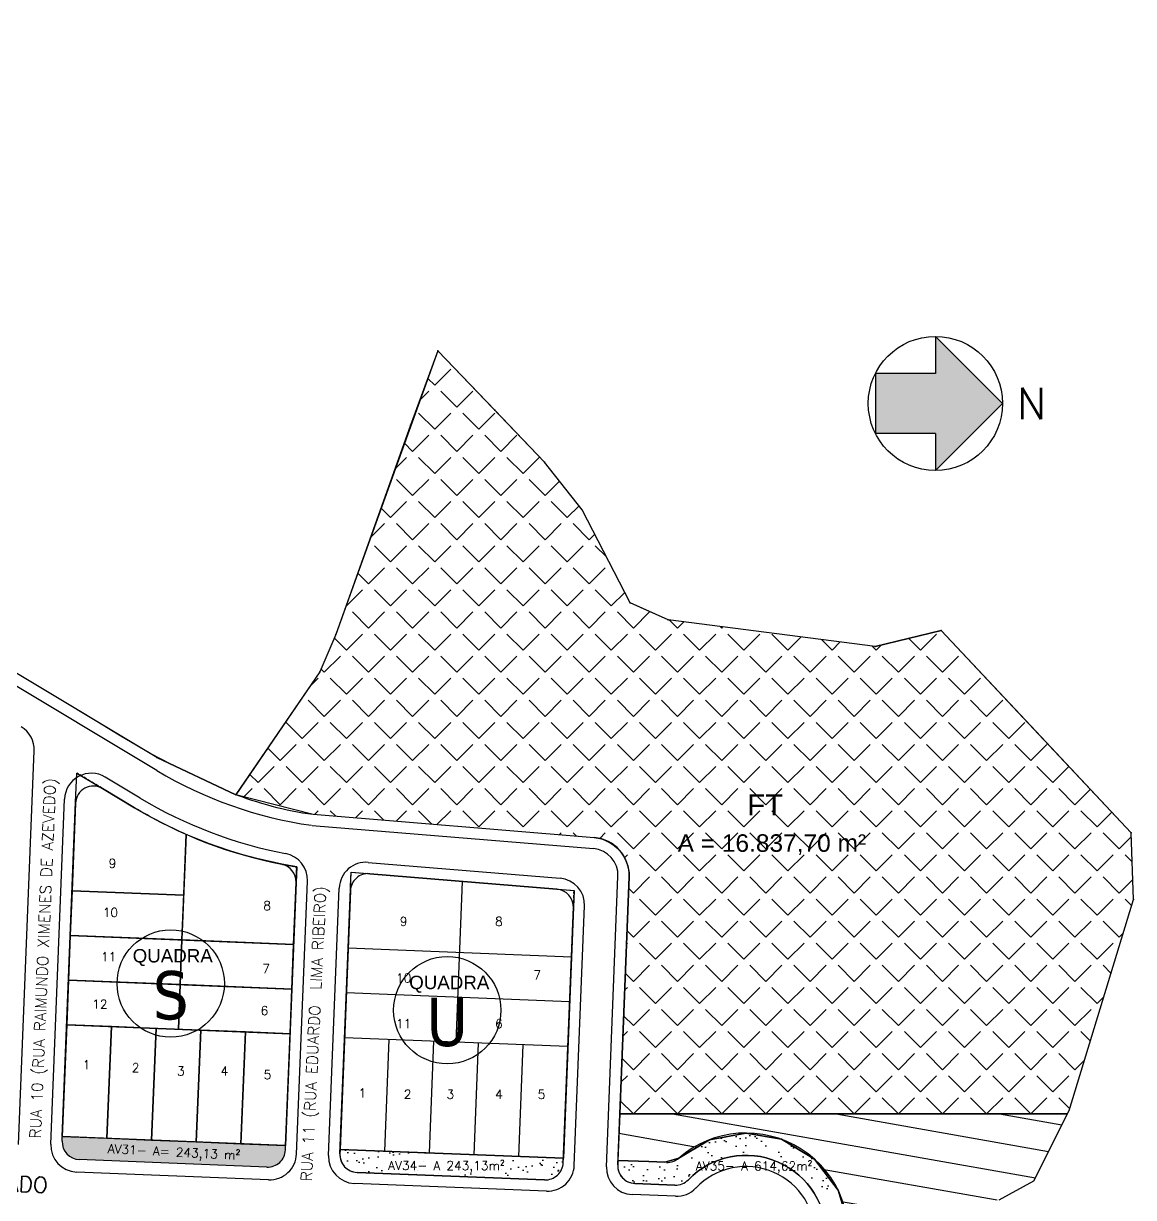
# Model space of a CAD drawing. Header units: millimetres. Extents: x 1794 to 8081, y 409 to 2272.
# Drawn here: x 7832.7 to 8081, y 963.6 to 1226.1 of the extents above; entities that cross this region are included whole.
import ezdxf
from ezdxf.enums import TextEntityAlignment as Align

# ---------------------------------------------------------------- set-up
doc = ezdxf.new("R2010")
doc.units = ezdxf.units.MM
doc.linetypes.add('HIDDEN', pattern=[0.375, 0.25, -0.125])
for name, color, linetype in [('03 - CALÇADA', 1, 'Continuous'), ('BOUNDARY LOTES', 2, 'Continuous'), ('bOUNDARY QDAS', 3, 'Continuous'), ('boundary quadras', 232, 'Continuous'), ('FAIXAS VERDES', 62, 'Continuous'), ('HATCH', 8, 'Continuous'), ('LINHA-04', 4, 'Continuous'), ('LOTES', 2, 'Continuous'), ('Poligonal', 3, 'Continuous'), ('Pontos', 2, 'Continuous'), ('PROJEÇÃO', 8, 'HIDDEN'), ('QUADRAS', 3, 'Continuous'), ('Texto', 2, 'Continuous'), ('texto - ruas', 2, 'Continuous'), ('Texto Lotes', 31, 'Continuous'), ('TEXTO-80', 3, 'Continuous'), ('TXT CB. QDAS', 41, 'Continuous')]:
    doc.layers.add(name, color=color, linetype=linetype)
doc.styles.add('arcad1', font='romans.shx')
doc.styles.add('ARIAL', font='arial.ttf', dxfattribs={"height": 0.25})
doc.styles.add('ROMANS', font='romans.shx')
doc.styles.add('style1', font='tahoma.ttf')

# ---------------------------------------------------------------- blocks, each defined once
blk = doc.blocks.new('NUM_quadra')
blk.add_circle((0, 0), 0.2)
at = {"insert": (-0.1419, 0.1285), "char_height": 0.05, "width": 0.2663, "attachment_point": 1, "style": 'style1'}
blk.add_mtext('\\fArial|b0|i0|c0|p34;QUADRA', dxfattribs=at)
at = {"style": 'style1'}
blk.add_attdef('00', text='', height=0.18, dxfattribs=at).set_placement((0, -0.1335), align=Align.CENTER)

msp = doc.modelspace()

# ---------------------------------------------------------------- hatches: boundary and pattern name
at = {"layer": 'FAIXAS VERDES'}
h = msp.add_hatch(dxfattribs=at)
h.set_pattern_fill('AR-SAND', color=256, scale=0.1, style=0)
h.set_pattern_definition([(37.5, (7714.0592, 941.136), (-0.16, 4.89413), [0, -3.8608, 0, -4.318, 0, -4.1275]), (7.5, (7714.059, 941.136), (4.49523, 7.16825), [0, -2.0828, 0, -3.4798, 0, -1.3335]), (327.5, (7710.935, 941.136), (7.909924, 0.01437), [0, -1.27, 0, -4.572, 0, -5.969]), (317.5, (7710.935, 941.136), (7.63556, 2.2293), [0, -0.635, 0, -2.9972, 0, -3.429])])
edge = h.paths.add_edge_path()
edge.add_line((7841.381, 977.199), (7841.341, 976.2))
edge.add_arc((7845.338, 976.041), 4, 177.71902, 267.71902)
edge.add_line((7845.179, 972.044), (7887.145, 970.372))
edge.add_arc((7887.305, 974.369), 4, 267.71902, 357.71902)
edge.add_line((7891.302, 974.21), (7891.341, 975.209))
edge.add_line((7891.341, 975.209), (7841.381, 977.199))
edge = h.paths.add_edge_path()
edge.add_line((7948.436, 946.291), (7906.469, 947.963))
edge.add_arc((7906.31, 943.966), 4, 87.71902, 177.71902)
edge.add_line((7902.313, 944.125), (7902.273, 943.126))
edge.add_line((7902.273, 943.126), (7952.233, 941.136))
edge.add_line((7952.233, 941.136), (7952.273, 942.135))
edge.add_arc((7948.276, 942.294), 4, 357.71902, 447.71902)
edge = h.paths.add_edge_path()
edge.add_line((7886.294, 948.998), (7844.327, 950.67))
edge.add_arc((7844.168, 946.673), 4, 87.71902, 177.71902)
edge.add_line((7840.171, 946.832), (7840.153, 946.375))
edge.add_line((7840.153, 946.375), (7890.114, 944.385))
edge.add_line((7890.114, 944.385), (7890.132, 944.842))
edge.add_arc((7886.135, 945.002), 4, 357.71902, 447.71902)
edge = h.paths.add_edge_path()
edge.add_line((7824.143, 951.474), (7781.219, 953.184))
edge.add_arc((7781.059, 949.187), 4, 87.71902, 177.71902)
edge.add_line((7777.063, 949.346), (7777.044, 948.888))
edge.add_line((7777.044, 948.888), (7827.963, 946.86))
edge.add_line((7827.963, 946.86), (7827.981, 947.318))
edge.add_arc((7823.984, 947.477), 4, 357.71902, 447.71902)
edge = h.paths.add_edge_path()
edge.add_line((7829.191, 977.685), (7778.272, 979.713))
edge.add_line((7778.272, 979.713), (7778.217, 978.327))
edge.add_arc((7782.214, 978.167), 4, 177.71902, 267.71902)
edge.add_line((7782.054, 974.17), (7824.979, 972.461))
edge.add_arc((7825.139, 976.458), 4, 267.71902, 357.71902)
edge.add_line((7829.135, 976.298), (7829.191, 977.685))
h.paths.add_polyline_path([(7733.837, 954.329), (7729.104, 955.545), (7723.937, 957.023), (7720.209, 958.189), (7717.399, 959.125), (7715.439, 959.806), (7714.059, 960.301), (7714.34, 960.968), (7714.958, 961.984), (7715.763, 962.716), (7716.581, 963.148), (7717.528, 963.387), (7718.823, 963.338), (7720.38, 962.847), (7723.364, 961.882), (7727.465, 960.647), (7731.975, 959.408), (7737.569, 958.04), (7743.704, 956.751), (7748.055, 955.969), (7752.575, 955.269), (7755.985, 954.817), (7758.98, 954.473), (7761.285, 954.242), (7762.812, 953.768), (7763.772, 953.032), (7764.636, 951.654), (7764.847, 950.823), (7764.858, 949.472), (7753.705, 950.612), (7743.76, 952.197)])
edge = h.paths.add_edge_path()
edge.add_line((7766.049, 979.386), (7766.085, 980.28))
edge.add_arc((7777.424, 1137.781), 157.909, 246.85045, 265.88208, ccw=False)
edge.add_line((7715.345, 992.587), (7715.243, 990.024))
edge.add_arc((7719.24, 989.864), 4, 177.71902, 248.48329)
edge.add_arc((7777.523, 1137.699), 162.909, 248.48329, 264.41303)
edge.add_arc((7762.053, 979.545), 4, 264.41303, 357.71902)
h = msp.add_hatch(dxfattribs=at)
h.set_pattern_fill('AR-SAND', color=256, scale=0.1, style=0)
h.set_pattern_definition([(37.5, (7903.4763, 932.096), (-0.16, 4.89413), [0, -3.8608, 0, -4.318, 0, -4.1275]), (7.5, (7903.476, 932.096), (4.49523, 7.16825), [0, -2.0828, 0, -3.4798, 0, -1.3335]), (327.5, (7900.352, 932.096), (7.90992, 0.01437), [0, -1.27, 0, -4.572, 0, -5.969]), (317.5, (7900.352, 932.096), (7.63556, 2.2293), [0, -0.635, 0, -2.9972, 0, -3.429])])
edge = h.paths.add_edge_path()
edge.add_line((7953.437, 971.344), (7953.476, 972.343))
edge.add_line((7953.476, 972.343), (7903.516, 974.333))
edge.add_line((7903.516, 974.333), (7903.476, 973.334))
edge.add_arc((7907.473, 973.175), 4, 177.71902, 267.71902)
edge.add_line((7907.314, 969.178), (7949.281, 967.506))
edge.add_arc((7949.44, 971.503), 4, 267.71902, 357.71902)
edge = h.paths.add_edge_path()
edge.add_line((8002.243, 976.587), (7994.33, 977.991))
edge.add_line((7994.33, 977.991), (7986.174, 976.497))
edge.add_line((7986.174, 976.497), (7979.293, 972.395))
edge.add_line((7979.293, 972.395), (7976.166, 971.439))
edge.add_line((7976.166, 971.439), (7972.575, 971.582))
edge.add_line((7972.575, 971.582), (7965.667, 971.858))
edge.add_line((7965.667, 971.858), (7965.627, 970.858))
edge.add_arc((7969.624, 970.699), 4, 177.71902, 267.71902)
edge.add_line((7969.465, 966.702), (7978.412, 966.346))
edge.add_arc((7978.571, 970.343), 4, 267.71902, 315.75008)
edge.add_arc((7994.33, 954.991), 18, -140.98107, 135.75008, ccw=False)
edge.add_arc((7977.237, 941.141), 4, 39.01893, 87.71902)
edge.add_line((7977.396, 945.138), (7968.62, 945.487))
edge.add_arc((7968.46, 941.49), 4, 87.71902, 177.71902)
edge.add_line((7964.464, 941.649), (7964.424, 940.65))
edge.add_line((7964.424, 940.65), (7975.073, 940.226))
edge.add_arc((7974.914, 936.229), 4, 83.90009, 87.71902, ccw=False)
edge.add_arc((7974.914, 936.229), 4, 44.01871, 83.90018, ccw=False)
edge.add_arc((7994.33, 954.991), 23, 224.01871, 326.91625)
edge.add_line((8013.601, 942.436), (8016.478, 948.792))
edge.add_line((8016.478, 948.792), (8017.161, 957.768))
edge.add_line((8017.161, 957.768), (8014.941, 965.198))
edge.add_line((8014.941, 965.198), (8009.624, 972.169))
edge.add_line((8009.624, 972.169), (8002.243, 976.587))
at = {"layer": 'HATCH'}
h = msp.add_hatch(dxfattribs=at)
h.set_pattern_fill('ANGLE', color=256, angle=45, style=0)
h.set_pattern_definition([(45, (7880.2315, 982.261), (-4.93914, 4.93914), [5.08, -1.905]), (135, (7880.2315, 982.261), (-4.93914, -4.93914), [5.08, -1.905])])
edge = h.paths.add_edge_path()
edge.add_line((8080.468, 1045.161), (8059.22, 1067.768))
edge.add_line((8059.22, 1067.768), (8037.972, 1090.375))
edge.add_line((8037.972, 1090.375), (8023.195, 1086.827))
edge.add_line((8023.195, 1086.827), (7976.922, 1092.745))
edge.add_line((7976.922, 1092.745), (7968.389, 1096.565))
edge.add_line((7968.389, 1096.565), (7957.694, 1117.356))
edge.add_line((7957.694, 1117.356), (7949.255, 1128.03))
edge.add_line((7949.255, 1128.03), (7935.96, 1141.895))
edge.add_line((7935.96, 1141.895), (7925.387, 1152.889))
edge.add_line((7925.387, 1152.889), (7907.092, 1102.124))
edge.add_line((7907.092, 1102.124), (7902.586, 1089.472))
edge.add_line((7902.586, 1089.472), (7899.028, 1081.124))
edge.add_line((7899.028, 1081.124), (7880.232, 1053.704))
edge.add_line((7880.232, 1053.704), (7897.472, 1049.281))
edge.add_line((7897.472, 1049.281), (7960.4, 1044.079))
edge.add_arc((7959.493, 1035.427), 8.7, -0.75141, 84.01474, ccw=False)
edge.add_line((7968.191, 1035.313), (7966.081, 982.261))
edge.add_line((7966.081, 982.261), (8066.22, 982.261))
edge.add_line((8066.22, 982.261), (8066.598, 983.019))
edge.add_line((8066.598, 983.019), (8081.023, 1030.21))
edge.add_line((8081.023, 1030.21), (8080.468, 1045.161))
h = msp.add_hatch(dxfattribs=at)
h.set_pattern_fill('ANSI31', color=256, scale=2, angle=125, style=0)
h.set_pattern_definition([(170, (7956.8845, 734.494), (-1.10267, -6.25353), [])])
edge = h.paths.add_edge_path()
edge.add_line((8066.22, 982.261), (7966.081, 982.261))
edge.add_line((7966.081, 982.261), (7965.667, 971.858))
edge.add_line((7965.667, 971.858), (7972.575, 971.582))
edge.add_line((7972.575, 971.582), (7976.166, 971.439))
edge.add_line((7976.166, 971.439), (7979.293, 972.395))
edge.add_line((7979.293, 972.395), (7986.174, 976.497))
edge.add_line((7986.174, 976.497), (7994.33, 977.991))
edge.add_line((7994.33, 977.991), (8002.243, 976.587))
edge.add_line((8002.243, 976.587), (8009.624, 972.169))
edge.add_line((8009.624, 972.169), (8014.941, 965.198))
edge.add_line((8014.941, 965.198), (8017.161, 957.768))
edge.add_line((8017.161, 957.768), (8016.478, 948.792))
edge.add_line((8016.478, 948.792), (8013.601, 942.436))
edge.add_arc((7994.33, 954.991), 23, 224.01871, 326.91625, ccw=False)
edge.add_arc((7974.914, 936.229), 4, 44.01871, 83.90018)
edge.add_arc((7974.914, 936.229), 4, 83.90009, 87.71902)
edge.add_line((7975.073, 940.226), (7964.424, 940.65))
edge.add_line((7964.424, 940.65), (7956.885, 751.373))
edge.add_line((7956.885, 751.373), (7975.613, 750.887))
edge.add_arc((7975.717, 754.886), 4, 268.51519, 341.35359)
edge.add_arc((7990.498, 749.898), 11.6, -92.79992, 161.35359, ccw=False)
edge.add_line((7989.932, 738.312), (7958.419, 739.129))
edge.add_line((7958.419, 739.129), (8001.787, 734.494))
edge.add_line((8001.787, 734.494), (8015.124, 799.368))
edge.add_line((8015.124, 799.368), (8012.661, 809.679))
edge.add_line((8012.661, 809.679), (8016.323, 836.84))
edge.add_line((8016.323, 836.84), (8032.444, 859.003))
edge.add_line((8032.444, 859.003), (8020.738, 872.3))
edge.add_line((8020.738, 872.3), (8005.257, 894.005))
edge.add_line((8005.257, 894.005), (8004.701, 905.232))
edge.add_line((8004.701, 905.232), (8016.6, 945.096))
edge.add_line((8016.6, 945.096), (8024.195, 959.271))
edge.add_line((8024.195, 959.271), (8050.96, 963.071))
edge.add_line((8050.96, 963.071), (8058.741, 967.264))
edge.add_line((8058.741, 967.264), (8066.22, 982.261))
at = {"layer": 'Poligonal'}
for color in [253, 251]:
    msp.add_hatch(color=color, dxfattribs=at).paths.add_polyline_path([(8051.7, 1141.159), (8036.696, 1156.163), (8036.696, 1147.866), (8023.274, 1147.866), (8023.274, 1134.453), (8036.696, 1134.453), (8036.696, 1126.155)])

# ---------------------------------------------------------------- linework, layer by layer
at = {"layer": '03 - CALÇADA'}
for p, q in [((7862.527, 1059.063), (7596.635, 1218.399)), ((7862.527, 1059.063), (7673.408, 1172.393)), ((7831.601, 975.384), (7835.109, 1063.458)), ((7862.508, 1061.989), (7880.193, 1053.647)), ((7862.508, 1061.989), (7880.193, 1053.647)), ((7858.826, 1052.887), (7850.965, 1057.598)), ((7838.811, 975.484), (7841.886, 1052.69)), ((7897.266, 1046.79), (7960.194, 1041.588)), ((7909.832, 1038.526), (7952.725, 1034.98)), ((7963.109, 970.458), (7965.695, 1035.369)), ((7893.767, 973.295), (7896.199, 1034.353)), ((7900.958, 972.934), (7903.342, 1032.786)), ((7955.915, 970.745), (7958.226, 1028.762)), ((7887.533, 967.539), (7844.567, 969.25)), ((7949.681, 964.988), (7906.715, 966.7)), ((7978.536, 963.839), (7968.866, 964.224))]:
    msp.add_line(p, q, dxfattribs=at)
for centre, radius, start, end in [((7829.114, 1063.697), 6, 357.71902, 59.06788), ((7847.881, 1052.451), 6, 59.06788, 177.71902), ((7910.216, 1138.712), 92.834, 239.08929, 261.8956), ((7910.074, 1138.408), 99.7, 239.06788, 259.1648), ((7890.204, 1034.592), 6, 357.71902, 79.1648), ((7959.699, 1035.608), 6, 357.71902, 85.2741), ((7909.338, 1032.547), 6, 85.2741, 177.71902), ((7952.23, 1029.001), 6, 357.71902, 85.2741), ((7844.806, 975.246), 6, 177.71902, 267.71902), ((7887.772, 973.534), 6, 267.71902, 357.71902), ((7906.954, 972.695), 6, 177.71902, 267.71902), ((7949.92, 970.984), 6, 267.71902, 357.71902), ((7969.104, 970.219), 6, 177.71902, 267.71902), ((7994.33, 954.991), 15.5, 218.41865, 136.34103), ((7978.775, 969.834), 6, 267.71902, 316.34103)]:
    msp.add_arc(centre, radius, start, end, dxfattribs=at)
at = {"layer": 'BOUNDARY LOTES'}
msp.add_lwpolyline([(7869.093, 1044.784, -0.0318285), (7857.541, 1050.743), (7850.403, 1055.02, 0.5695294), (7844.35, 1051.748), (7843.57, 1032.156), (7868.55, 1031.161)], format="xyb", close=True, dxfattribs=at)
for points in [[(7869.093, 1044.784), (7868.152, 1021.169), (7893.132, 1020.174), (7893.823, 1037.508), (7890.455, 1038.108), (7890.455, 1038.108), (7890.455, 1038.108), (7890.455, 1038.108), (7884.917, 1039.352), (7881.76, 1040.208), (7879.113, 1041.01), (7875.988, 1042.059), (7874.344, 1042.657), (7872.791, 1043.251), (7871.447, 1043.788)], [(7868.55, 1031.161), (7843.57, 1032.156), (7843.172, 1022.164), (7868.152, 1021.169)], [(7868.152, 1021.169), (7843.172, 1022.164), (7842.774, 1012.172), (7867.754, 1011.177)], [(7893.132, 1020.174), (7868.152, 1021.169), (7867.754, 1011.177), (7892.734, 1010.182)], [(7867.754, 1011.177), (7842.774, 1012.172), (7842.376, 1002.179), (7867.356, 1001.184)], [(7892.734, 1010.182), (7867.754, 1011.177), (7867.356, 1001.184), (7892.336, 1000.189)], [(7852.368, 1001.781), (7842.376, 1002.179), (7841.381, 977.199), (7851.373, 976.801)], [(7862.36, 1001.383), (7852.368, 1001.781), (7851.373, 976.801), (7861.365, 976.403)], [(7872.352, 1000.985), (7862.36, 1001.383), (7861.365, 976.403), (7871.357, 976.005)], [(7882.344, 1000.587), (7872.352, 1000.985), (7871.357, 976.005), (7881.349, 975.607)], [(7892.336, 1000.189), (7882.344, 1000.587), (7881.349, 975.607), (7891.341, 975.209)]]:
    msp.add_lwpolyline(points, close=True, dxfattribs=at)
at = {"layer": 'bOUNDARY QDAS'}
msp.add_lwpolyline([(7905.986, 1036.336), (7955.861, 1032.213), (7953.476, 972.343), (7903.516, 974.333)], close=True, dxfattribs=at)
at = {"layer": 'boundary quadras'}
for points in [[(7890.455, 1038.108, 0.0083686), (7893.823, 1037.508), (7893.684, 1034.024), (7891.341, 975.209, -0.4714693), (7891.341, 975.209), (7841.381, 977.199, -0.4714693), (7841.381, 977.199), (7844.359, 1051.973), (7844.619, 1058.486), (7850.403, 1055.02), (7857.541, 1050.743, 0.0868935)], [(7955.709, 1028.383, 0.4017698), (7952.041, 1032.528), (7910.146, 1035.992, 0.4267678), (7905.82, 1032.165), (7903.516, 974.333), (7953.476, 972.343)]]:
    msp.add_lwpolyline(points, format="xyb", close=True, dxfattribs=at)
at = {"layer": 'FAIXAS VERDES'}
msp.add_lwpolyline([(8002.243, 976.587), (7994.33, 977.991), (7986.174, 976.497), (7979.293, 972.395), (7976.166, 971.439), (7972.575, 971.582), (7965.667, 971.858), (7965.627, 970.858, 0.4142136), (7969.465, 966.702), (7978.412, 966.346, 0.2126982), (7981.436, 967.552, -2.6301381), (7980.345, 943.659, 0.2157514), (7977.396, 945.138), (7968.62, 945.487, 0.4142136), (7964.464, 941.649), (7964.424, 940.65), (7975.073, 940.226, -0.0166648), (7975.339, 940.207, -0.1757938), (7977.79, 939.009, 0.4817918), (8013.601, 942.436), (8016.478, 948.792), (8017.161, 957.768), (8014.941, 965.198), (8009.624, 972.169)], format="xyb", close=True, dxfattribs=at)
msp.add_arc((7910.074, 1138.408), 102.2, 239.06788, 258.93252, dxfattribs=at)
at = {"layer": 'LINHA-04'}
for p, q in [((8036.696, 1156.163), (8051.7, 1141.159)), ((8036.696, 1156.163), (8036.696, 1147.866)), ((8023.274, 1147.866), (8023.274, 1134.453)), ((8036.696, 1147.866), (8023.274, 1147.866)), ((8051.7, 1141.159), (8036.696, 1126.155)), ((8036.696, 1134.453), (8023.274, 1134.453)), ((8036.696, 1134.453), (8036.696, 1126.155))]:
    msp.add_line(p, q, dxfattribs=at)
msp.add_circle((8036.696, 1141.159), 15.004, dxfattribs=at)
at = {"layer": 'LOTES'}
for p, q in [((7849.114, 1070.015), (7845.172, 1072.378)), ((7854.137, 1067.005), (7849.114, 1070.015)), ((7861.152, 1062.802), (7854.137, 1067.005)), ((7865.545, 1060.557), (7861.152, 1062.802)), ((7880.193, 1053.647), (7865.545, 1060.557)), ((7867.356, 1001.184), (7869.093, 1044.784)), ((7843.57, 1032.156), (7868.55, 1031.161)), ((7929.491, 998.318), (7930.923, 1034.274)), ((7929.491, 998.318), (7930.923, 1034.274)), ((7843.172, 1022.164), (7893.132, 1020.174)), ((7955.267, 1017.307), (7905.307, 1019.297)), ((7955.267, 1017.307), (7905.307, 1019.297)), ((7842.774, 1012.172), (7892.734, 1010.182)), ((7954.869, 1007.315), (7904.909, 1009.305)), ((7954.869, 1007.315), (7904.909, 1009.305)), ((7842.376, 1002.179), (7892.336, 1000.189)), ((7892.336, 1000.189), (7842.376, 1002.179)), ((7851.373, 976.801), (7852.368, 1001.781)), ((7861.365, 976.403), (7862.36, 1001.383)), ((7871.357, 976.005), (7872.352, 1000.985)), ((7881.349, 975.607), (7882.344, 1000.587)), ((7954.471, 997.323), (7904.511, 999.313)), ((7954.471, 997.323), (7904.511, 999.313)), ((7913.508, 973.935), (7914.503, 998.915)), ((7913.508, 973.935), (7914.503, 998.915)), ((7923.5, 973.537), (7924.495, 998.517)), ((7923.5, 973.537), (7924.495, 998.517)), ((7933.492, 973.139), (7934.487, 998.119)), ((7933.492, 973.139), (7934.487, 998.119)), ((7943.484, 972.741), (7944.479, 997.721)), ((7943.484, 972.741), (7944.479, 997.721))]:
    msp.add_line(p, q, dxfattribs=at)
at = {"layer": 'Poligonal', "color": 7}
for p, q in [((7862.508, 1061.989), (7588.581, 1226.139)), ((7925.387, 1152.889), (7919.274, 1136.329)), ((7938.14, 1139.627), (7925.387, 1152.889)), ((7949.255, 1128.03), (7938.14, 1139.627)), ((7919.274, 1136.329), (7902.586, 1089.472)), ((7957.694, 1117.356), (7949.255, 1128.03)), ((7968.389, 1096.565), (7957.694, 1117.356)), ((7976.922, 1092.745), (7968.389, 1096.565)), ((8023.195, 1086.827), (7976.922, 1092.745)), ((8037.972, 1090.375), (8023.195, 1086.827)), ((8080.468, 1045.161), (8037.972, 1090.375)), ((7902.586, 1089.472), (7899.028, 1081.124)), ((7899.028, 1081.124), (7880.193, 1053.647)), ((7880.193, 1053.647), (7862.508, 1061.989)), ((8081.023, 1030.21), (8080.468, 1045.161)), ((8066.598, 983.019), (8081.023, 1030.21)), ((8058.741, 967.264), (8066.598, 983.019)), ((8050.96, 963.071), (8058.741, 967.264))]:
    msp.add_line(p, q, dxfattribs=at)
at = {"layer": 'Poligonal'}
for p, q in [((7862.508, 1061.989), (7674.693, 1174.537)), ((7862.508, 1061.989), (7674.693, 1174.537)), ((7862.508, 1061.989), (7674.693, 1174.537)), ((7862.508, 1061.989), (7674.693, 1174.537)), ((7862.508, 1061.989), (7674.693, 1174.537)), ((7862.508, 1061.989), (7674.693, 1174.537)), ((7862.508, 1061.989), (7674.693, 1174.537)), ((7862.508, 1061.989), (7674.693, 1174.537)), ((7862.508, 1061.989), (7674.693, 1174.537)), ((7862.508, 1061.989), (7674.693, 1174.537)), ((7862.508, 1061.989), (7674.693, 1174.537)), ((7862.508, 1061.989), (7674.693, 1174.537)), ((7862.508, 1061.989), (7674.693, 1174.537)), ((7862.508, 1061.989), (7674.693, 1174.537)), ((7862.508, 1061.989), (7674.693, 1174.537)), ((7862.508, 1061.989), (7674.693, 1174.537)), ((7925.387, 1152.889), (7919.274, 1136.329)), ((7925.387, 1152.889), (7919.274, 1136.329)), ((7925.387, 1152.889), (7919.274, 1136.329)), ((7925.387, 1152.889), (7919.274, 1136.329)), ((7925.387, 1152.889), (7919.274, 1136.329)), ((7925.387, 1152.889), (7919.274, 1136.329)), ((7925.387, 1152.889), (7919.274, 1136.329)), ((7925.387, 1152.889), (7919.274, 1136.329)), ((7925.387, 1152.889), (7919.274, 1136.329)), ((7925.387, 1152.889), (7919.274, 1136.329)), ((7938.14, 1139.627), (7925.387, 1152.889)), ((7938.14, 1139.627), (7925.387, 1152.889)), ((7938.14, 1139.627), (7925.387, 1152.889)), ((7938.14, 1139.627), (7925.387, 1152.889)), ((7938.14, 1139.627), (7925.387, 1152.889)), ((7938.14, 1139.627), (7925.387, 1152.889)), ((7938.14, 1139.627), (7925.387, 1152.889)), ((7938.14, 1139.627), (7925.387, 1152.889)), ((7938.14, 1139.627), (7925.387, 1152.889)), ((7938.14, 1139.627), (7925.387, 1152.889)), ((7938.14, 1139.627), (7925.387, 1152.889)), ((7938.14, 1139.627), (7925.387, 1152.889)), ((7938.14, 1139.627), (7925.387, 1152.889)), ((7938.14, 1139.627), (7925.387, 1152.889)), ((7938.14, 1139.627), (7925.387, 1152.889)), ((7938.14, 1139.627), (7925.387, 1152.889)), ((7949.255, 1128.03), (7938.14, 1139.627)), ((7949.255, 1128.03), (7938.14, 1139.627)), ((7919.274, 1136.329), (7902.586, 1089.472)), ((7919.274, 1136.329), (7902.586, 1089.472)), ((7919.274, 1136.329), (7902.586, 1089.472)), ((7919.274, 1136.329), (7902.586, 1089.472)), ((7919.274, 1136.329), (7902.586, 1089.472)), ((7919.274, 1136.329), (7902.586, 1089.472)), ((7919.274, 1136.329), (7902.586, 1089.472)), ((7919.274, 1136.329), (7902.586, 1089.472)), ((7919.274, 1136.329), (7902.586, 1089.472)), ((7919.274, 1136.329), (7902.586, 1089.472)), ((7919.274, 1136.329), (7902.586, 1089.472)), ((7919.274, 1136.329), (7902.586, 1089.472)), ((7919.274, 1136.329), (7902.586, 1089.472)), ((7919.274, 1136.329), (7902.586, 1089.472)), ((7919.274, 1136.329), (7902.586, 1089.472)), ((7919.274, 1136.329), (7902.586, 1089.472)), ((7957.694, 1117.356), (7949.255, 1128.03)), ((7957.694, 1117.356), (7949.255, 1128.03)), ((7968.389, 1096.565), (7957.694, 1117.356)), ((7968.389, 1096.565), (7957.694, 1117.356)), ((7976.922, 1092.745), (7968.389, 1096.565)), ((7972.195, 1094.861), (7968.389, 1096.565)), ((7976.922, 1092.745), (7968.389, 1096.565)), ((7972.195, 1094.861), (7968.389, 1096.565)), ((7976.922, 1092.745), (7968.389, 1096.565)), ((7972.195, 1094.861), (7968.389, 1096.565)), ((7976.922, 1092.745), (7968.389, 1096.565)), ((7972.195, 1094.861), (7968.389, 1096.565)), ((7976.922, 1092.745), (7968.389, 1096.565)), ((7972.195, 1094.861), (7968.389, 1096.565)), ((7976.922, 1092.745), (7968.389, 1096.565)), ((7972.195, 1094.861), (7968.389, 1096.565)), ((7976.922, 1092.745), (7968.389, 1096.565)), ((7972.195, 1094.861), (7968.389, 1096.565)), ((7976.922, 1092.745), (7968.389, 1096.565)), ((7972.195, 1094.861), (7968.389, 1096.565)), ((7976.922, 1092.745), (7968.389, 1096.565)), ((7972.195, 1094.861), (7968.389, 1096.565)), ((7976.922, 1092.745), (7968.389, 1096.565)), ((7972.195, 1094.861), (7968.389, 1096.565)), ((7976.922, 1092.745), (7968.389, 1096.565)), ((7972.195, 1094.861), (7968.389, 1096.565)), ((7976.922, 1092.745), (7968.389, 1096.565)), ((7972.195, 1094.861), (7968.389, 1096.565)), ((7976.922, 1092.745), (7968.389, 1096.565)), ((7972.195, 1094.861), (7968.389, 1096.565)), ((7976.922, 1092.745), (7968.389, 1096.565)), ((7972.195, 1094.861), (7968.389, 1096.565)), ((7976.922, 1092.745), (7968.389, 1096.565)), ((7972.195, 1094.861), (7968.389, 1096.565)), ((7976.922, 1092.745), (7968.389, 1096.565)), ((7972.195, 1094.861), (7968.389, 1096.565)), ((8023.195, 1086.827), (7976.922, 1092.745)), ((8023.195, 1086.827), (7976.922, 1092.745)), ((8037.972, 1090.375), (8023.195, 1086.827)), ((8037.972, 1090.375), (8023.195, 1086.827)), ((8037.972, 1090.375), (8023.195, 1086.827)), ((8037.972, 1090.375), (8023.195, 1086.827)), ((8037.972, 1090.375), (8023.195, 1086.827)), ((8037.972, 1090.375), (8023.195, 1086.827)), ((8037.972, 1090.375), (8023.195, 1086.827)), ((8037.972, 1090.375), (8023.195, 1086.827)), ((8023.195, 1086.827), (8037.972, 1090.375)), ((8037.972, 1090.375), (8023.195, 1086.827)), ((8037.972, 1090.375), (8023.195, 1086.827)), ((8037.972, 1090.375), (8023.195, 1086.827)), ((8037.972, 1090.375), (8023.195, 1086.827)), ((8037.972, 1090.375), (8023.195, 1086.827)), ((8037.972, 1090.375), (8023.195, 1086.827)), ((8037.972, 1090.375), (8023.195, 1086.827)), ((8037.972, 1090.375), (8023.195, 1086.827)), ((8023.195, 1086.827), (8037.972, 1090.375)), ((8037.972, 1090.375), (8023.195, 1086.827)), ((8037.972, 1090.375), (8023.195, 1086.827)), ((8037.972, 1090.375), (8023.195, 1086.827)), ((8037.972, 1090.375), (8023.195, 1086.827)), ((8037.972, 1090.375), (8023.195, 1086.827)), ((8037.972, 1090.375), (8023.195, 1086.827)), ((8037.972, 1090.375), (8023.195, 1086.827)), ((8037.972, 1090.375), (8023.195, 1086.827)), ((8023.195, 1086.827), (8037.972, 1090.375)), ((8037.972, 1090.375), (8023.195, 1086.827)), ((8037.972, 1090.375), (8023.195, 1086.827)), ((8037.972, 1090.375), (8023.195, 1086.827)), ((8037.972, 1090.375), (8023.195, 1086.827)), ((8037.972, 1090.375), (8023.195, 1086.827)), ((8037.972, 1090.375), (8023.195, 1086.827)), ((8037.972, 1090.375), (8023.195, 1086.827)), ((8037.972, 1090.375), (8023.195, 1086.827)), ((8023.195, 1086.827), (8037.972, 1090.375)), ((8037.972, 1090.375), (8037.972, 1090.375)), ((8037.972, 1090.375), (8037.972, 1090.375)), ((8037.972, 1090.375), (8037.972, 1090.375)), ((8037.972, 1090.375), (8037.972, 1090.375)), ((8037.972, 1090.375), (8037.972, 1090.375)), ((8037.972, 1090.375), (8037.972, 1090.375)), ((8037.972, 1090.375), (8037.972, 1090.375)), ((8037.972, 1090.375), (8037.972, 1090.375)), ((8037.972, 1090.375), (8037.972, 1090.375)), ((8037.972, 1090.375), (8037.972, 1090.375)), ((8037.972, 1090.375), (8037.972, 1090.375)), ((8037.972, 1090.375), (8037.972, 1090.375)), ((8037.972, 1090.375), (8037.972, 1090.375)), ((8037.972, 1090.375), (8037.972, 1090.375)), ((8037.972, 1090.375), (8037.972, 1090.375)), ((8037.972, 1090.375), (8037.972, 1090.375)), ((8080.468, 1045.161), (8037.972, 1090.375)), ((8080.468, 1045.161), (8037.972, 1090.375)), ((8037.972, 1090.375), (8037.972, 1090.375)), ((8037.972, 1090.375), (8037.972, 1090.375)), ((8037.972, 1090.375), (8037.972, 1090.375)), ((8037.972, 1090.375), (8037.972, 1090.375)), ((8037.972, 1090.375), (8037.972, 1090.375)), ((8037.972, 1090.375), (8037.972, 1090.375)), ((8037.972, 1090.375), (8037.972, 1090.375)), ((8037.972, 1090.375), (8037.972, 1090.375)), ((8037.972, 1090.375), (8037.972, 1090.375)), ((8037.972, 1090.375), (8037.972, 1090.375)), ((8037.972, 1090.375), (8037.972, 1090.375)), ((8037.972, 1090.375), (8037.972, 1090.375)), ((8037.972, 1090.375), (8037.972, 1090.375)), ((8037.972, 1090.375), (8037.972, 1090.375)), ((8037.972, 1090.375), (8037.972, 1090.375)), ((8037.972, 1090.375), (8037.972, 1090.375)), ((7902.586, 1089.472), (7899.028, 1081.124)), ((7902.586, 1089.472), (7899.028, 1081.124)), ((7902.586, 1089.472), (7899.028, 1081.124)), ((7902.586, 1089.472), (7899.028, 1081.124)), ((7902.586, 1089.472), (7899.028, 1081.124)), ((7902.586, 1089.472), (7899.028, 1081.124)), ((7902.586, 1089.472), (7899.028, 1081.124)), ((7902.586, 1089.472), (7899.028, 1081.124)), ((7902.586, 1089.472), (7899.028, 1081.124)), ((7902.586, 1089.472), (7899.028, 1081.124)), ((7902.586, 1089.472), (7899.028, 1081.124)), ((7902.586, 1089.472), (7899.028, 1081.124)), ((7902.586, 1089.472), (7899.028, 1081.124)), ((7902.586, 1089.472), (7899.028, 1081.124)), ((7902.586, 1089.472), (7899.028, 1081.124)), ((7902.586, 1089.472), (7899.028, 1081.124)), ((7902.586, 1089.472), (7899.028, 1081.124)), ((7902.586, 1089.472), (7899.028, 1081.124)), ((7902.586, 1089.472), (7899.028, 1081.124)), ((7902.586, 1089.472), (7899.028, 1081.124)), ((7902.586, 1089.472), (7899.028, 1081.124)), ((7902.586, 1089.472), (7899.028, 1081.124)), ((7902.586, 1089.472), (7899.028, 1081.124)), ((7902.586, 1089.472), (7899.028, 1081.124)), ((7902.586, 1089.472), (7899.028, 1081.124)), ((7902.586, 1089.472), (7899.028, 1081.124)), ((7902.586, 1089.472), (7899.028, 1081.124)), ((7902.586, 1089.472), (7899.028, 1081.124)), ((7902.586, 1089.472), (7899.028, 1081.124)), ((7902.586, 1089.472), (7899.028, 1081.124)), ((7902.586, 1089.472), (7899.028, 1081.124)), ((7902.586, 1089.472), (7899.028, 1081.124)), ((7899.028, 1081.124), (7880.193, 1053.647)), ((7899.028, 1081.124), (7880.193, 1053.647)), ((7899.028, 1081.124), (7880.193, 1053.647)), ((7899.028, 1081.124), (7880.193, 1053.647)), ((7899.028, 1081.124), (7880.193, 1053.647)), ((7899.028, 1081.124), (7880.193, 1053.647)), ((7899.028, 1081.124), (7880.193, 1053.647)), ((7899.028, 1081.124), (7880.193, 1053.647)), ((7899.028, 1081.124), (7880.193, 1053.647)), ((7899.028, 1081.124), (7880.193, 1053.647)), ((7899.028, 1081.124), (7880.193, 1053.647)), ((7899.028, 1081.124), (7880.193, 1053.647)), ((7899.028, 1081.124), (7880.193, 1053.647)), ((7899.028, 1081.124), (7880.193, 1053.647)), ((7899.028, 1081.124), (7880.193, 1053.647)), ((7899.028, 1081.124), (7880.193, 1053.647)), ((7899.028, 1081.124), (7880.193, 1053.647)), ((7899.028, 1081.124), (7880.193, 1053.647)), ((7899.028, 1081.124), (7880.193, 1053.647)), ((7899.028, 1081.124), (7880.193, 1053.647)), ((7899.028, 1081.124), (7880.193, 1053.647)), ((7899.028, 1081.124), (7880.193, 1053.647)), ((7899.028, 1081.124), (7880.193, 1053.647)), ((7899.028, 1081.124), (7880.193, 1053.647)), ((7899.028, 1081.124), (7880.193, 1053.647)), ((7899.028, 1081.124), (7880.193, 1053.647)), ((7899.028, 1081.124), (7880.193, 1053.647)), ((7899.028, 1081.124), (7880.193, 1053.647)), ((7880.193, 1053.647), (7862.508, 1061.989)), ((7862.508, 1061.989), (7862.508, 1061.989)), ((7880.193, 1053.647), (7862.508, 1061.989)), ((7862.508, 1061.989), (7862.508, 1061.989)), ((7880.193, 1053.647), (7862.508, 1061.989)), ((7862.508, 1061.989), (7862.508, 1061.989)), ((7862.508, 1061.989), (7862.508, 1061.989)), ((7880.193, 1053.647), (7862.508, 1061.989)), ((7862.508, 1061.989), (7862.508, 1061.989)), ((7880.193, 1053.647), (7862.508, 1061.989)), ((7862.508, 1061.989), (7862.508, 1061.989)), ((7880.193, 1053.647), (7862.508, 1061.989)), ((7862.508, 1061.989), (7862.508, 1061.989)), ((7880.193, 1053.647), (7862.508, 1061.989)), ((7862.508, 1061.989), (7862.508, 1061.989)), ((7880.193, 1053.647), (7862.508, 1061.989)), ((7862.508, 1061.989), (7862.508, 1061.989)), ((7862.508, 1061.989), (7862.508, 1061.989)), ((7880.193, 1053.647), (7862.508, 1061.989)), ((7862.508, 1061.989), (7862.508, 1061.989)), ((7880.193, 1053.647), (7862.508, 1061.989)), ((7862.508, 1061.989), (7862.508, 1061.989)), ((7880.193, 1053.647), (7862.508, 1061.989)), ((7862.508, 1061.989), (7862.508, 1061.989)), ((7880.193, 1053.647), (7862.508, 1061.989)), ((7862.508, 1061.989), (7862.508, 1061.989)), ((7862.508, 1061.989), (7862.508, 1061.989)), ((7880.193, 1053.647), (7862.508, 1061.989)), ((7880.193, 1053.647), (7862.508, 1061.989)), ((7862.508, 1061.989), (7862.508, 1061.989)), ((7880.193, 1053.647), (7862.508, 1061.989)), ((7862.508, 1061.989), (7862.508, 1061.989)), ((7880.193, 1053.647), (7862.508, 1061.989)), ((7862.508, 1061.989), (7862.508, 1061.989)), ((7880.193, 1053.647), (7862.508, 1061.989)), ((7862.508, 1061.989), (7862.508, 1061.989)), ((7862.508, 1061.989), (7862.508, 1061.989)), ((7880.193, 1053.647), (7862.508, 1061.989)), ((7862.508, 1061.989), (7862.508, 1061.989)), ((7880.193, 1053.647), (7862.508, 1061.989)), ((7862.508, 1061.989), (7862.508, 1061.989)), ((7880.193, 1053.647), (7862.508, 1061.989)), ((7862.508, 1061.989), (7862.508, 1061.989)), ((7880.193, 1053.647), (7862.508, 1061.989)), ((7862.508, 1061.989), (7862.508, 1061.989)), ((7880.193, 1053.647), (7862.508, 1061.989)), ((7862.508, 1061.989), (7862.508, 1061.989)), ((7862.508, 1061.989), (7862.508, 1061.989)), ((7880.193, 1053.647), (7862.508, 1061.989)), ((7862.508, 1061.989), (7862.508, 1061.989)), ((7880.193, 1053.647), (7862.508, 1061.989)), ((7862.508, 1061.989), (7862.508, 1061.989)), ((7880.193, 1053.647), (7862.508, 1061.989)), ((7862.508, 1061.989), (7862.508, 1061.989)), ((7880.193, 1053.647), (7862.508, 1061.989)), ((7862.508, 1061.989), (7862.508, 1061.989)), ((7862.508, 1061.989), (7862.508, 1061.989)), ((7880.193, 1053.647), (7862.508, 1061.989)), ((7880.193, 1053.647), (7862.508, 1061.989)), ((7862.508, 1061.989), (7862.508, 1061.989)), ((7857.541, 1050.743), (7850.403, 1055.02)), ((7857.541, 1050.743), (7850.403, 1055.02)), ((7897.472, 1049.281), (7960.4, 1044.079)), ((8081.023, 1030.21), (8080.468, 1045.161)), ((8081.023, 1030.21), (8080.468, 1045.161)), ((7910.146, 1035.992), (7952.041, 1032.528)), ((8066.598, 983.019), (8081.023, 1030.21)), ((8066.598, 983.019), (8081.023, 1030.21))]:
    msp.add_line(p, q, dxfattribs=at)
for points in [[(8050.96, 963.071), (8058.741, 967.264), (8066.598, 983.019), (8081.023, 1030.21), (8080.468, 1045.161), (8059.22, 1067.768), (8037.972, 1090.375), (8023.195, 1086.827), (7976.922, 1092.745), (7968.389, 1096.565), (7957.694, 1117.356), (7949.255, 1128.03), (7935.96, 1141.895), (7925.387, 1152.889), (7907.092, 1102.124), (7902.586, 1089.472), (7899.028, 1081.124), (7880.232, 1053.704), (7897.472, 1049.281), (7960.4, 1044.079)], [(7968.199, 1035.494), (7965.667, 971.858), (7972.575, 971.582), (7976.166, 971.439), (7979.293, 972.395), (7986.174, 976.497), (7994.33, 977.991), (8002.243, 976.587), (8009.624, 972.169), (8014.941, 965.198), (8017.161, 957.768)]]:
    msp.add_lwpolyline(points, dxfattribs=at)
for centre, radius, start, end in [((7848.347, 1051.589), 4, 59.06788, 177.71902), ((7848.347, 1051.589), 4, 59.06788, 177.71902), ((7959.699, 1035.608), 8.5, 357.71902, 85.2741), ((7909.816, 1032.006), 4, 85.2741, 177.71902), ((7951.712, 1028.542), 4, 357.71902, 85.2741)]:
    msp.add_arc(centre, radius, start, end, dxfattribs=at)
at = {"layer": 'Pontos'}
for p in [(7925.387, 1152.889), (7925.387, 1152.889), (7938.14, 1139.627), (7938.14, 1139.627), (7919.274, 1136.329), (7919.274, 1136.329), (7949.255, 1128.03), (7949.255, 1128.03), (7968.389, 1096.565), (7968.389, 1096.565), (7976.922, 1092.745), (7976.922, 1092.745), (8037.972, 1090.375), (8037.972, 1090.375), (7902.586, 1089.472), (7902.586, 1089.472), (8023.195, 1086.827), (8023.195, 1086.827), (7899.028, 1081.124), (7899.028, 1081.124), (7862.508, 1061.989), (7862.508, 1061.989), (8080.468, 1045.161), (8080.468, 1045.161), (8081.023, 1030.21), (8081.023, 1030.21)]:
    msp.add_point(p, dxfattribs=at)
at = {"layer": 'PROJEÇÃO', "ltscale": 2.8}
for p, q in [((7844.359, 1051.973), (7844.619, 1058.486)), ((7850.403, 1055.02), (7844.619, 1058.486)), ((7893.684, 1034.024), (7893.823, 1037.508)), ((7905.82, 1032.165), (7905.986, 1036.336)), ((7905.986, 1036.336), (7910.146, 1035.992)), ((7952.041, 1032.528), (7955.861, 1032.213)), ((7955.709, 1028.383), (7955.861, 1032.213))]:
    msp.add_line(p, q, dxfattribs=at)
msp.add_arc((7910.074, 1138.408), 102.2, 258.93252, 260.85042, dxfattribs=at)
at = {"layer": 'QUADRAS'}
for p, q in [((7862.508, 1061.989), (7799.771, 1099.584)), ((7862.508, 1061.989), (7799.771, 1099.584)), ((7841.341, 976.2), (7844.359, 1051.973)), ((7965.627, 970.858), (7968.193, 1035.27)), ((7891.302, 974.21), (7893.684, 1034.024)), ((7903.476, 973.334), (7905.82, 1032.165)), ((7953.437, 971.344), (7955.715, 1028.542)), ((7891.341, 975.209), (7841.381, 977.199)), ((7953.476, 972.343), (7903.516, 974.333)), ((7887.145, 970.372), (7845.179, 972.044)), ((7976.166, 971.439), (7965.667, 971.858)), ((7949.281, 967.506), (7907.314, 969.178)), ((7978.412, 966.346), (7969.465, 966.702))]:
    msp.add_line(p, q, dxfattribs=at)
for points in [[(8080.468, 1045.161), (8059.22, 1067.768), (8037.972, 1090.375), (8023.195, 1086.827), (7976.922, 1092.745), (7968.389, 1096.565), (7957.694, 1117.356), (7949.255, 1128.03), (7935.96, 1141.895), (7925.387, 1152.889), (7907.092, 1102.124), (7902.586, 1089.472), (7899.028, 1081.124), (7880.232, 1053.704), (7897.472, 1049.281), (7960.4, 1044.079, -0.3877045), (7968.191, 1035.313), (7966.081, 982.261), (8066.22, 982.261), (8066.598, 983.019), (8081.023, 1030.21)], [(7953.437, 971.344), (7953.476, 972.343), (7903.516, 974.333), (7903.476, 973.334, 0.4142136), (7907.314, 969.178), (7949.281, 967.506, 0.4142136)]]:
    msp.add_lwpolyline(points, format="xyb", close=True, dxfattribs=at)
msp.add_lwpolyline([(8050.96, 963.071), (8058.741, 967.264), (8066.22, 982.261), (7966.081, 982.261), (7965.667, 971.858), (7972.575, 971.582), (7976.166, 971.439), (7979.293, 972.395), (7986.174, 976.497), (7994.33, 977.991), (8002.243, 976.587), (8009.624, 972.169), (8014.941, 965.198), (8017.161, 957.768)], dxfattribs=at)
for centre, radius, start, end in [((7907.642, 1124.743), 76.144, 248.12818, 262.32407), ((7994.33, 954.991), 23, 344.36231, 130.82639), ((7845.338, 976.041), 4, 177.71902, 267.71902), ((7887.305, 974.369), 4, 267.71902, 357.71902), ((7907.473, 973.175), 4, 177.71902, 267.71902), ((7976.678, 975.422), 4, 267.71902, 310.82639), ((7994.33, 954.991), 18, 219.01893, 135.75008), ((7949.44, 971.503), 4, 267.71902, 357.71902), ((7969.624, 970.699), 4, 177.71902, 267.71902), ((7978.571, 970.343), 4, 267.71902, 315.75008)]:
    msp.add_arc(centre, radius, start, end, dxfattribs=at)
at = {"layer": 'QUADRAS', "ltscale": 0.6}
for centre, radius, start, end in [((7910.074, 1138.408), 102.2, 239.06788, 258.93252), ((7889.687, 1034.183), 4, 357.71902, 78.93252)]:
    msp.add_arc(centre, radius, start, end, dxfattribs=at)
at = {"layer": 'TEXTO-80'}
for p, q in [((7919.274, 1136.329), (7902.586, 1089.472)), ((7919.274, 1136.329), (7902.586, 1089.472)), ((7972.195, 1094.861), (7968.389, 1096.565)), ((7972.195, 1094.861), (7968.389, 1096.565)), ((7976.922, 1092.745), (7972.195, 1094.861)), ((7976.922, 1092.745), (7972.195, 1094.861)), ((7976.922, 1092.745), (7972.195, 1094.861)), ((7976.922, 1092.745), (7972.195, 1094.861)), ((8037.972, 1090.375), (8023.195, 1086.827)), ((8037.972, 1090.375), (8023.195, 1086.827)), ((8037.972, 1090.375), (8023.195, 1086.827)), ((8037.972, 1090.375), (8023.195, 1086.827)), ((7902.586, 1089.472), (7899.028, 1081.124)), ((7902.586, 1089.472), (7899.028, 1081.124)), ((7899.028, 1081.124), (7880.193, 1053.647)), ((7899.028, 1081.124), (7880.193, 1053.647))]:
    msp.add_line(p, q, dxfattribs=at)

# ---------------------------------------------------------------- block references
ref = msp.add_blockref('NUM_quadra', (7865.635, 1011.425), dxfattribs=dict(at, xscale=60, yscale=60, zscale=60))
ref.add_attrib('00', 'S', dxfattribs={"layer": '0', "height": 10.8, "style": 'style1'}).set_placement((7865.635, 1003.417, -51), align=Align.CENTER)
ref = msp.add_blockref('NUM_quadra', (7927.502, 1005.451), dxfattribs=dict(at, xscale=60, yscale=60, zscale=60))
ref.add_attrib('00', 'U', dxfattribs={"layer": '0', "height": 10.8, "style": 'style1'}).set_placement((7927.502, 997.443, 51), align=Align.CENTER)

# ---------------------------------------------------------------- texts
at = {"layer": 'LINHA-04', "style": 'ROMANS'}
msp.add_text('N', height=6.988, dxfattribs=at).set_placement((8058.211, 1141.159), align=Align.MIDDLE)
at = {"layer": 'Texto', "style": 'ARIAL'}
for s, height, p in [('FT', 4.704, (7994.615, 1051.375)), ('A = 16.837,70 m²', 3.92, (7979.031, 1042.84))]:
    msp.add_text(s, height=height, dxfattribs=at).set_placement(p, align=Align.MIDDLE_LEFT)
at = {"layer": 'texto - ruas', "attachment_point": 1}
for s, insert, char_height, width, rotation in [('{\\Fromans|c0;RUA 10 (RUA RAIMUNDO XIMENES DE AZEVEDO)}', (7834.061, 976.817), 2.5, 122.85234, 87.59472), ('{\\Fromans|c0;RUA 11 (RUA EDUARDO  LIMA RIBEIRO)}', (7894.715, 967.24), 2.5, 122.85234, 87.20478), ('{\\Fromans|c0;AV. JERÔNIMO DE MEDEIROS PRADO}', (7754.137, 971.745), 3.5, 204.75391, 357.49659)]:
    msp.add_mtext(s, dxfattribs=dict(at, insert=insert, char_height=char_height, width=width, rotation=rotation))
at = {"layer": 'Texto Lotes', "style": 'arcad1'}
for s, p in [('9', (7852.592, 1038.297)), ('8', (7887.188, 1028.831)), ('10', (7852.155, 1027.32)), ('9', (7917.74, 1025.319)), ('8', (7939.064, 1025.319)), ('11', (7851.76, 1017.405)), ('7', (7886.959, 1014.761)), ('10', (7917.74, 1012.663)), ('7', (7947.609, 1013.352)), ('12', (7849.784, 1006.801)), ('6', (7886.586, 1005.374)), ('11', (7917.74, 1002.475)), ('6', (7939.064, 1002.475)), ('1', (7846.811, 993.247)), ('2', (7857.787, 992.615)), ('3', (7867.89, 991.832)), ('4', (7877.632, 991.838)), ('5', (7887.287, 991.056)), ('1', (7908.519, 986.916)), ('2', (7918.633, 986.675)), ('3', (7928.19, 986.636)), ('4', (7939.064, 986.636)), ('5', (7948.588, 986.636))]:
    msp.add_text(s, height=2, dxfattribs=at).set_placement(p, align=Align.MIDDLE_CENTER)
at = {"layer": 'TXT CB. QDAS', "style": 'arcad1'}
for s, rotation, p in [('AV31- A= 243,13 m²', 357.12262, (7866.353, 973.765)), ('AV34- A 243,13m²', 359.93284, (7927.298, 970.709)), ('AV35- A 614,62m²', 359.93284, (7996.125, 970.618))]:
    msp.add_text(s, height=2, rotation=rotation, dxfattribs=at).set_placement(p, align=Align.MIDDLE_CENTER)

doc.saveas('drawing.dxf')
